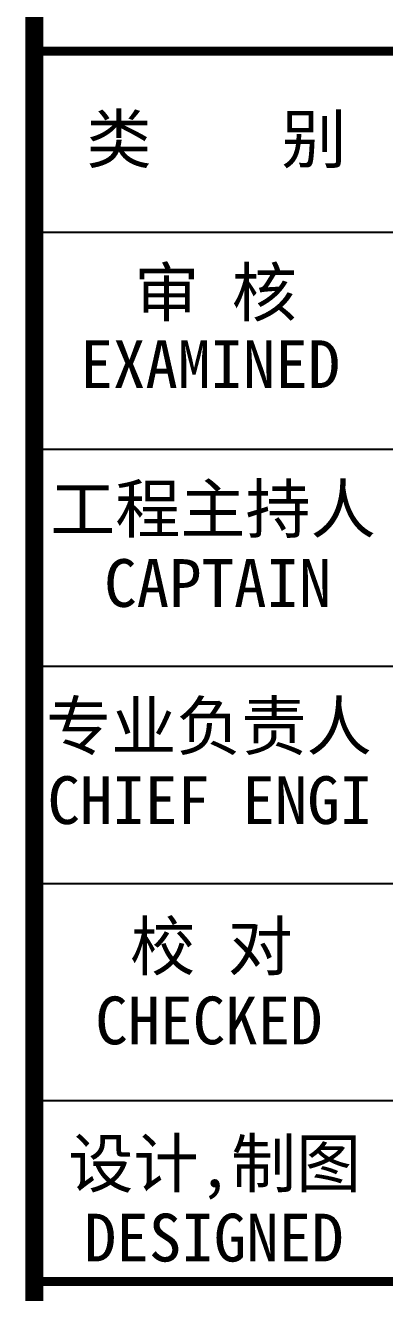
# Model space of a CAD drawing. Extents: x 19118 to 566552, y -1188739 to 92943.
# Drawn here: x 224874 to 227843, y -327962 to -317498 of the extents above; entities that cross this region are included whole.
import ezdxf

# ---------------------------------------------------------------- set-up
doc = ezdxf.new("R2010")
doc.units = 0
doc.header["$LTSCALE"] = 1000
doc.header["$MEASUREMENT"] = 0
doc.layers.add('图框', color=4, linetype='CONTINUOUS')
doc.styles.add('STYLE-黑体', font='simhei.ttf')

msp = doc.modelspace()

# ---------------------------------------------------------------- linework, layer by layer
at = {"layer": '图框', "color": 0}
for p, q in [((224947.8, -319204.77), (233961.65, -319204.77)), ((224947.8, -319204.77), (233961.65, -319204.77)), ((224947.8, -320997.57), (233961.65, -320997.57)), ((224947.8, -322790.37), (233961.65, -322790.37)), ((224947.8, -324583.17), (233961.65, -324583.17)), ((224947.8, -326375.97), (233961.65, -326375.97))]:
    msp.add_line(p, q, dxfattribs=at)
at = {"layer": '图框', "color": 4, "const_width": 147.89}
msp.add_lwpolyline([(224947.8, -304583.6), (233961.65, -304583.6), (233961.65, -390683.6), (224947.8, -390683.6)], close=True, dxfattribs=at)
at = {"layer": '图框', "color": 0, "const_width": 75}
msp.add_lwpolyline([(224947.8, -317710.77), (233961.65, -317710.77), (233961.65, -332949.57), (224947.8, -332949.57)], close=True, dxfattribs=at)
msp.add_lwpolyline([(224947.8, -327869.97), (233961.65, -327869.97)], dxfattribs=at)

# ---------------------------------------------------------------- texts
at = {"layer": '图框', "color": 0, "style": 'STYLE-黑体'}
for s, p in [('类    别 ', (225378.67, -318633.52)), ('审 核', (225772.82, -319900.61)), ('EXAMINED ', (225329.31, -320492.94)), ('工程主持人', (225078.87, -321687.46)), ('CAPTAIN', (225525.08, -322300.03)), ('专业负责人', (225045.33, -323480.26)), ('CHIEF ENGI', (225056.91, -324092.83)), ('校 对', (225739.29, -325299.24)), ('CHECKED  ', (225451.5, -325911.81)), ('设计,制图', (225228.91, -327092.04)), ('DESIGNED ', (225357.88, -327704.61))]:
    msp.add_text(s, height=394.416, dxfattribs=at).set_placement(p)

doc.saveas('drawing.dxf')
